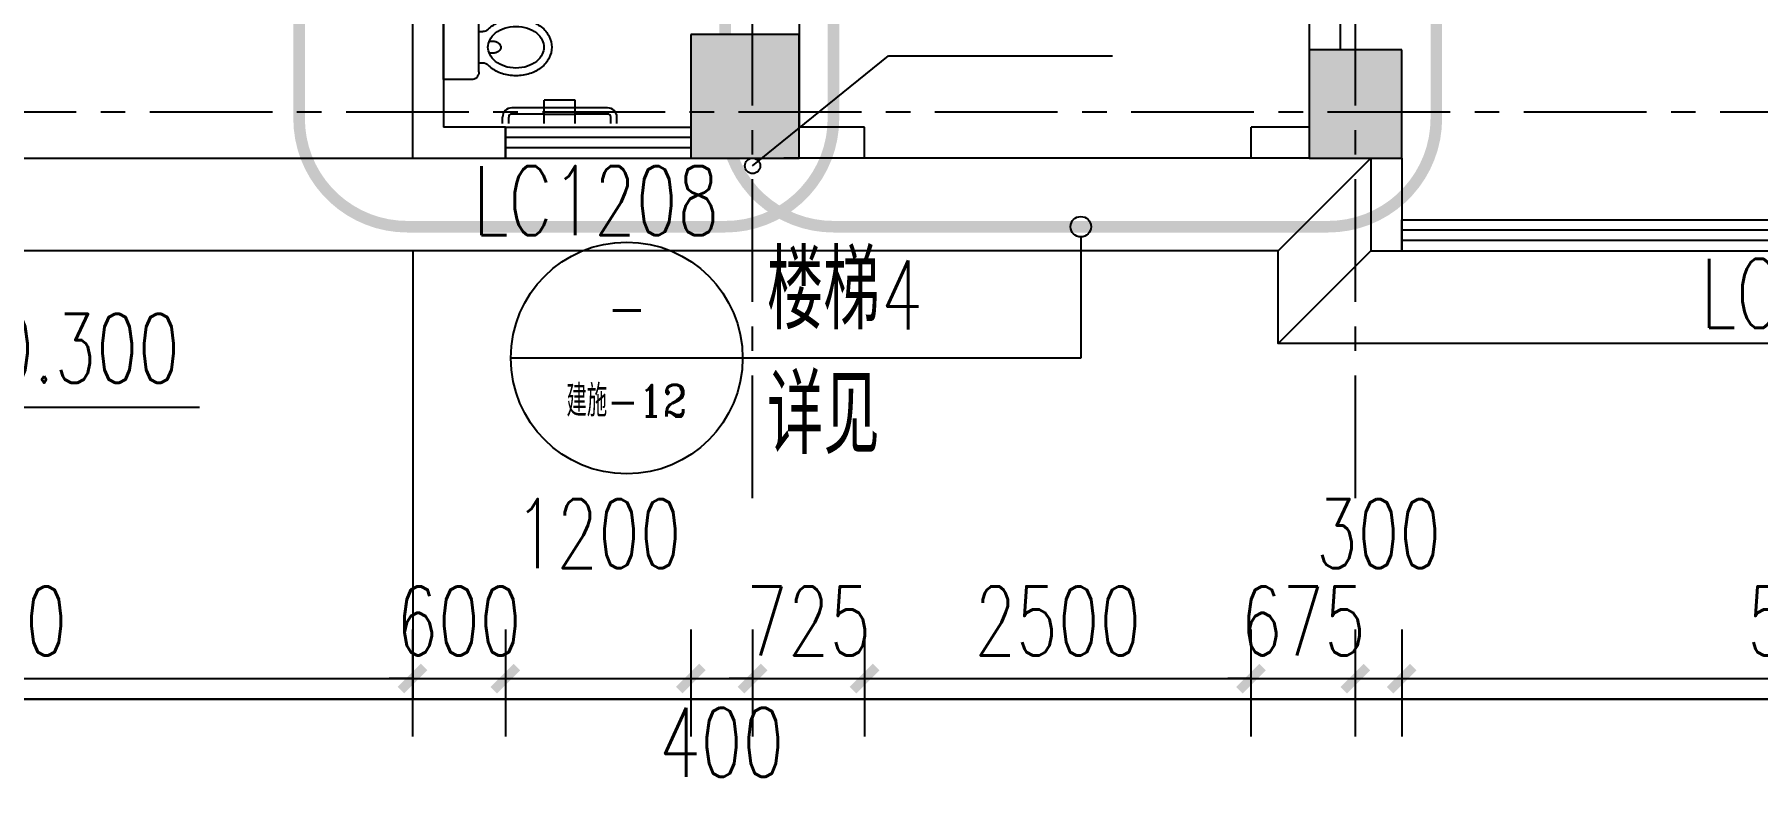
# Model space of a CAD drawing. Header units: millimetres. Extents: x -1048436 to -185795, y -983427 to 400387.
# Drawn here: x -744059 to -732911, y -449587 to -444617 of the extents above; entities that cross this region are included whole.
import ezdxf
from ezdxf.enums import TextEntityAlignment as Align

# ---------------------------------------------------------------- set-up
doc = ezdxf.new("R2010")
doc.units = ezdxf.units.MM
doc.header["$LTSCALE"] = 500
for name, pattern in [('DASH', [0.35, 0.25, -0.1]), ('HIDDEN2', [0.1875, 0.125, -0.0625]), ('一层轴网$0$CENTER', [50.8, 31.75, -6.35, 6.35, -6.35])]:
    doc.linetypes.add(name, pattern=pattern)
for name, color, linetype in [('COLUMN', 254, 'Continuous'), ('DIM_IDEN', 3, 'Continuous'), ('DIM_LEAD', 3, 'Continuous'), ('PUB_DIM', 3, 'Continuous'), ('PUB_HATCH', 8, 'Continuous'), ('PUB_TEXT', 7, 'Continuous'), ('WINDOW', 4, 'Continuous'), ('WINDOW_TEXT', 7, 'Continuous'), ('一层轴网$0$建-轴线', 1, '一层轴网$0$CENTER'), ('体育场', 9, 'HIDDEN2'), ('建-墙', 254, 'Continuous'), ('建-屋面-排水沟落水口', 175, 'Continuous'), ('建-文字', 4, 'Continuous'), ('建-洁具', 55, 'Continuous'), ('建-符号', 13, 'Continuous'), ('建-符号-箭头', 13, 'Continuous'), ('景-平面-绿化填充', 56, 'Continuous')]:
    doc.layers.add(name, color=color, linetype=linetype)
doc.styles.add('_TCH_DIM', font='SIMPLEX', dxfattribs={"bigfont": 'GBCBIG'})
doc.styles.add('_TCH_DIM_T3', font='SIMPLEX', dxfattribs={"width": 0.705882, "bigfont": 'GBCBIG'})
doc.styles.add('_TCH_LABEL', font='COMPLEX', dxfattribs={"bigfont": 'GBCBIG'})
doc.styles.add('_TCH_WINDOW', font='SIMPLEX', dxfattribs={"height": 3.5, "bigfont": 'GBCBIG'})
doc.dimstyles.new('_TCH_ARCH&&150', dxfattribs={"dimtxt": 446.25, "dimasz": 150, "dimexe": 375, "dimexo": 450, "dimgap": 150, "dimtad": 1, "dimdec": 0, "dimzin": 0, "dimdsep": 46, "dimtxsty": '_TCH_DIM_T3', "dimblk": 'ARCHTICK', "dimcen": 0.09, "dimclrt": 7, "dimazin": 2, "dimtfac": 1, "dimtdec": 0, "dimtix": 1, "dimtmove": 2, "dimatfit": 3, "dimldrblk": 'ARCHTICK', "dimfxl": 1, "dimtolj": 1, "dimtzin": 0, "dimarcsym": 0})

# ---------------------------------------------------------------- blocks, each defined once
blk = doc.blocks.new('_LV5')
for p, q in [((210, 0), (-210, 0)), ((-210, 0), (-210, -180)), ((210, -180), (210, 0)), ((160, -230), (-160, -230)), ((-101, -230), (-101, -254)), ((101, -230), (101, -254))]:
    blk.add_line(p, q)
blk.add_lwpolyline([(-135, -469, 0.080312), (-123, -544, 0.089014), (-92, -602, 0.104918), (-46, -639, 0.119812), (0, -650, 0.119812), (46, -639, 0.104918), (92, -602, 0.089014), (123, -544, 0.080312), (135, -469, 0.080312), (123, -395, 0.089014), (92, -337, 0.104918), (46, -300, 0.119812), (0, -288, 0.119812), (-46, -300, 0.104918), (-92, -337, 0.089014), (-123, -395, 0.080312)], format="xyb", close=True)
for points in [[(-39, -318, 0.073567), (-36, -339, 0.084454), (-27, -356, 0.10642), (-14, -368, 0.129709), (0, -372, 0.129709), (14, -368, 0.10642), (27, -356, 0.084454), (36, -339, 0.073567), (39, -318, 0.073567), (36, -298, 0.014016), (35, -295, 0.10642)], [(-35, -295, 0.013578), (-36, -298, 0.073567), (-39, -318, 0.073567)]]:
    blk.add_lwpolyline(points, format="xyb")
for centre, radius, start, end in [((-160, -180), 50, 180, 270), ((160, -180), 50, 270, 0), ((52, -453), 235, 141.2863, 161.6333), ((20, -427), 194, 134.8144, 141.2863), ((-151, -254), 50, 314.8144, 0), ((151, -254), 50, 180, 225.2555), ((-20, -427), 194, 38.7137, 45.2555), ((-52, -453), 235, 18.3667, 38.7137), ((102, -469), 287, 161.6333, 180), ((-102, -469), 287, 0, 18.3667), ((102, -469), 287, 180, 198.3667), ((-102, -469), 287, 341.6333, 0), ((52, -486), 235, 198.3667, 218.7137), ((20, -512), 194, 218.7137, 242.6714), ((-20, -512), 194, 297.3286, 321.2863), ((-52, -486), 235, 321.2863, 341.6333), ((0, -551), 150, 242.6714, 270), ((0, -551), 150, 270, 297.3286)]:
    blk.add_arc(centre, radius, start, end)
blk = doc.blocks.new('fdhgh')
at = {"layer": '景-平面-绿化填充'}
h = blk.add_hatch(dxfattribs=at)
h.set_pattern_fill('GRASS', color=256, scale=500, style=0)
h.set_pattern_definition([(90, (-26937.1, -803185.1), (-997.7955, 997.7955), [264.5807, -1731.0102]), (45, (-26937.1, -803185.1), (-997.7962, 997.7962), [264.5807, -1146.5161]), (135, (-26937.1, -803185.1), (-997.7962, -997.7962), [264.5807, -1146.5161])])
edge = h.paths.add_edge_path()
edge.add_line((-1391918, -533384), (-1391918, -500074))
edge.add_line((-1391918, -500074), (-1392920, -492192))
edge.add_line((-1392920, -492192), (-1460021, -492192))
edge.add_line((-1460021, -492192), (-1460021, -494283))
edge.add_arc((-1458021, -494283), 2000, 180, 270)
edge.add_line((-1458021, -496283), (-1434821, -496283))
edge.add_line((-1434821, -496283), (-1434821, -501283))
edge.add_line((-1434821, -501283), (-1452821, -501283))
edge.add_line((-1452821, -501283), (-1452821, -499283))
edge.add_line((-1452821, -499283), (-1458021, -499283))
edge.add_arc((-1458021, -501283), 2000, 90, 180)
edge.add_line((-1460021, -501283), (-1460021, -502283))
edge.add_line((-1460021, -502283), (-1406458, -502283))
edge.add_line((-1406458, -502283), (-1405476, -509988))
edge.add_line((-1405476, -509988), (-1405271, -509962))
edge.add_arc((-1405406, -508971), 1000, 277.7235, 360)
edge.add_line((-1404406, -508971), (-1404666, -506861))
edge.add_line((-1404666, -506861), (-1395440, -505688))
edge.add_line((-1395440, -505688), (-1393762, -518881))
edge.add_line((-1393762, -518881), (-1399615, -519626))
edge.add_arc((-1399489, -520618), 1000, 97.2475, 187.2475)
edge.add_line((-1400481, -520744), (-1400418, -521240))
edge.add_line((-1400418, -521240), (-1393573, -520369))
edge.add_line((-1393573, -520369), (-1391918, -533384))
edge = h.paths.add_edge_path()
edge.add_line((-1460644, -592730), (-1436235, -592730))
edge.add_line((-1436235, -592730), (-1436235, -590271))
edge.add_line((-1436235, -590271), (-1440973, -590271))
edge.add_line((-1440973, -590271), (-1440973, -582660))
edge.add_line((-1440973, -582660), (-1449771, -582659))
edge.add_line((-1449771, -582659), (-1449771, -583259))
edge.add_line((-1449771, -583259), (-1463873, -583259))
edge.add_line((-1463873, -583259), (-1463873, -584960))
edge.add_line((-1463873, -584960), (-1474580, -584960))
edge.add_line((-1474580, -584960), (-1476321, -583426))
edge.add_line((-1476321, -583426), (-1476321, -574192))
edge.add_line((-1476321, -574192), (-1481371, -574192))
edge.add_line((-1481371, -574192), (-1481371, -577350))
edge.add_arc((-1472371, -577350), 9000, 180, 247.0886)
edge.add_line((-1475875, -585640), (-1464599, -590406))
edge.add_arc((-1467358, -599627), 9626, 45.7713, 73.3481, ccw=False)
at = {"layer": '体育场', "color": 251, "linetype": 'Continuous'}
for p, q in [((-1461919, -523282), (-1461919, -526183)), ((-1471673, -526183), (-1445254, -526183)), ((-1426673, -526183), (-1471673, -526183))]:
    blk.add_line(p, q, dxfattribs=at)
blk = doc.blocks.new('一层轴网')
at = {"layer": '一层轴网$0$建-轴线', "ltscale": 0.05}
blk.add_line((-2650, 59976.4), (54751.3, 59976.4), dxfattribs=at)
for points in [[(13950, 57476.4), (13950, 82276.4)], [(17850, 57476.4), (17850, 82276.4)]]:
    blk.add_lwpolyline(points, dxfattribs=at)
blk = doc.blocks.new('A$C06EE1D4D')
at = {"layer": 'DIM_LEAD'}
for p, q in [((82407, 95051), (83286, 95763)), ((83286, 95763), (84736, 95763))]:
    blk.add_line(p, q, dxfattribs=at)
at = {"layer": '建-屋面-排水沟落水口'}
blk.add_circle((82407, 95051), 50, dxfattribs=at)
blk = doc.blocks.new('_ArchTick')
at = {"color": 0, "linetype": 'ByBlock', "const_width": 0.4}
blk.add_lwpolyline([(-0.5, -0.5), (0.5, 0.5)], dxfattribs=at)
blk = doc.blocks.new('*D2010')
at = {"layer": 'Defpoints', "color": 0, "transparency": 16777216}
for p in [(-747163, -448018), (-741613, -448018), (-741613, -448785)]:
    blk.add_point(p, dxfattribs=at)
at = {"layer": 'PUB_DIM', "color": 0, "lineweight": -2, "transparency": 16777216}
for p, q in [((-747163, -448468), (-747163, -449160)), ((-741613, -448468), (-741613, -449160)), ((-747163, -448785), (-741613, -448785))]:
    blk.add_line(p, q, dxfattribs=at)
at = {"layer": 'PUB_DIM', "color": 0, "lineweight": -2, "transparency": 16777216, "xscale": 150, "yscale": 150, "zscale": 150, "rotation": 180}
blk.add_blockref('_ArchTick', (-747163, -448785), dxfattribs=at)
at = {"layer": 'PUB_DIM', "color": 0, "lineweight": -2, "transparency": 16777216, "xscale": 150, "yscale": 150, "zscale": 150}
blk.add_blockref('_ArchTick', (-741613, -448785), dxfattribs=at)
at = {"layer": 'PUB_DIM', "color": 7, "transparency": 16777216, "insert": (-744388, -448412), "char_height": 446.2, "attachment_point": 5, "style": '_TCH_DIM_T3'}
blk.add_mtext('\\A1;5550', dxfattribs=at)
blk = doc.blocks.new('*D2011')
at = {"layer": 'Defpoints', "color": 0, "transparency": 16777216}
for p in [(-741613, -448018), (-741012, -448018), (-741012, -448785)]:
    blk.add_point(p, dxfattribs=at)
at = {"layer": 'PUB_DIM', "color": 0, "lineweight": -2, "transparency": 16777216}
for p, q in [((-741613, -448468), (-741613, -449160)), ((-741012, -448468), (-741012, -449160)), ((-741613, -448785), (-741763, -448785)), ((-741613, -448785), (-741012, -448785)), ((-741012, -448785), (-740862, -448785))]:
    blk.add_line(p, q, dxfattribs=at)
at = {"layer": 'PUB_DIM', "color": 0, "lineweight": -2, "transparency": 16777216, "xscale": 150, "yscale": 150, "zscale": 150}
blk.add_blockref('_ArchTick', (-741613, -448785), dxfattribs=at)
at = {"layer": 'PUB_DIM', "color": 0, "lineweight": -2, "transparency": 16777216, "xscale": 150, "yscale": 150, "zscale": 150, "rotation": 180}
blk.add_blockref('_ArchTick', (-741012, -448785), dxfattribs=at)
at = {"layer": 'PUB_DIM', "color": 7, "transparency": 16777216, "insert": (-741313, -448412), "char_height": 446.2, "attachment_point": 5, "style": '_TCH_DIM_T3'}
blk.add_mtext('\\A1;600', dxfattribs=at)
blk = doc.blocks.new('*D2012')
at = {"layer": 'Defpoints', "color": 0, "transparency": 16777216}
for p in [(-741012, -448018), (-739812, -448018), (-739812, -448785)]:
    blk.add_point(p, dxfattribs=at)
at = {"layer": 'PUB_DIM', "color": 0, "lineweight": -2, "transparency": 16777216}
for p, q in [((-741012, -448468), (-741012, -449160)), ((-739812, -448468), (-739812, -449160)), ((-741012, -448785), (-739812, -448785))]:
    blk.add_line(p, q, dxfattribs=at)
at = {"layer": 'PUB_DIM', "color": 0, "lineweight": -2, "transparency": 16777216, "xscale": 150, "yscale": 150, "zscale": 150, "rotation": 180}
blk.add_blockref('_ArchTick', (-741012, -448785), dxfattribs=at)
at = {"layer": 'PUB_DIM', "color": 0, "lineweight": -2, "transparency": 16777216, "xscale": 150, "yscale": 150, "zscale": 150}
blk.add_blockref('_ArchTick', (-739812, -448785), dxfattribs=at)
at = {"layer": 'PUB_DIM', "color": 7, "transparency": 16777216, "insert": (-740412, -447847), "char_height": 446.2, "attachment_point": 5, "style": '_TCH_DIM_T3'}
blk.add_mtext('\\A1;1200', dxfattribs=at)
blk = doc.blocks.new('*D2013')
at = {"layer": 'Defpoints', "color": 0, "transparency": 16777216}
for p in [(-739812, -448018), (-739413, -448018), (-739413, -448785)]:
    blk.add_point(p, dxfattribs=at)
at = {"layer": 'PUB_DIM', "color": 0, "lineweight": -2, "transparency": 16777216}
for p, q in [((-739812, -448468), (-739812, -449160)), ((-739413, -448468), (-739413, -449160)), ((-739812, -448785), (-739413, -448785))]:
    blk.add_line(p, q, dxfattribs=at)
at = {"layer": 'PUB_DIM', "color": 0, "lineweight": -2, "transparency": 16777216, "xscale": 150, "yscale": 150, "zscale": 150, "rotation": 180}
blk.add_blockref('_ArchTick', (-739812, -448785), dxfattribs=at)
at = {"layer": 'PUB_DIM', "color": 0, "lineweight": -2, "transparency": 16777216, "xscale": 150, "yscale": 150, "zscale": 150}
blk.add_blockref('_ArchTick', (-739413, -448785), dxfattribs=at)
at = {"layer": 'PUB_DIM', "color": 7, "transparency": 16777216, "insert": (-739613, -449197), "char_height": 446.2, "attachment_point": 5, "style": '_TCH_DIM_T3'}
blk.add_mtext('\\A1;400', dxfattribs=at)
blk = doc.blocks.new('*D2014')
at = {"layer": 'Defpoints', "color": 0, "transparency": 16777216}
for p in [(-739413, -448018), (-738688, -448018), (-738688, -448785)]:
    blk.add_point(p, dxfattribs=at)
at = {"layer": 'PUB_DIM', "color": 0, "lineweight": -2, "transparency": 16777216}
for p, q in [((-739413, -448468), (-739413, -449160)), ((-738688, -448468), (-738688, -449160)), ((-739413, -448785), (-739563, -448785)), ((-739413, -448785), (-738688, -448785)), ((-738688, -448785), (-738538, -448785))]:
    blk.add_line(p, q, dxfattribs=at)
at = {"layer": 'PUB_DIM', "color": 0, "lineweight": -2, "transparency": 16777216, "xscale": 150, "yscale": 150, "zscale": 150}
blk.add_blockref('_ArchTick', (-739413, -448785), dxfattribs=at)
at = {"layer": 'PUB_DIM', "color": 0, "lineweight": -2, "transparency": 16777216, "xscale": 150, "yscale": 150, "zscale": 150, "rotation": 180}
blk.add_blockref('_ArchTick', (-738688, -448785), dxfattribs=at)
at = {"layer": 'PUB_DIM', "color": 7, "transparency": 16777216, "insert": (-739050, -448412), "char_height": 446.2, "attachment_point": 5, "style": '_TCH_DIM_T3'}
blk.add_mtext('\\A1;725', dxfattribs=at)
blk = doc.blocks.new('*D2015')
at = {"layer": 'Defpoints', "color": 0, "transparency": 16777216}
for p in [(-738688, -448018), (-736188, -448018), (-736188, -448785)]:
    blk.add_point(p, dxfattribs=at)
at = {"layer": 'PUB_DIM', "color": 0, "lineweight": -2, "transparency": 16777216}
for p, q in [((-738688, -448468), (-738688, -449160)), ((-736188, -448468), (-736188, -449160)), ((-738688, -448785), (-736188, -448785))]:
    blk.add_line(p, q, dxfattribs=at)
at = {"layer": 'PUB_DIM', "color": 0, "lineweight": -2, "transparency": 16777216, "xscale": 150, "yscale": 150, "zscale": 150, "rotation": 180}
blk.add_blockref('_ArchTick', (-738688, -448785), dxfattribs=at)
at = {"layer": 'PUB_DIM', "color": 0, "lineweight": -2, "transparency": 16777216, "xscale": 150, "yscale": 150, "zscale": 150}
blk.add_blockref('_ArchTick', (-736188, -448785), dxfattribs=at)
at = {"layer": 'PUB_DIM', "color": 7, "transparency": 16777216, "insert": (-737438, -448412), "char_height": 446.2, "attachment_point": 5, "style": '_TCH_DIM_T3'}
blk.add_mtext('\\A1;2500', dxfattribs=at)
blk = doc.blocks.new('*D2016')
at = {"layer": 'Defpoints', "color": 0, "transparency": 16777216}
for p in [(-736188, -448018), (-735513, -448018), (-735513, -448785)]:
    blk.add_point(p, dxfattribs=at)
at = {"layer": 'PUB_DIM', "color": 0, "lineweight": -2, "transparency": 16777216}
for p, q in [((-736188, -448468), (-736188, -449160)), ((-735513, -448468), (-735513, -449160)), ((-736188, -448785), (-736338, -448785)), ((-736188, -448785), (-735513, -448785)), ((-735513, -448785), (-735363, -448785))]:
    blk.add_line(p, q, dxfattribs=at)
at = {"layer": 'PUB_DIM', "color": 0, "lineweight": -2, "transparency": 16777216, "xscale": 150, "yscale": 150, "zscale": 150}
blk.add_blockref('_ArchTick', (-736188, -448785), dxfattribs=at)
at = {"layer": 'PUB_DIM', "color": 0, "lineweight": -2, "transparency": 16777216, "xscale": 150, "yscale": 150, "zscale": 150, "rotation": 180}
blk.add_blockref('_ArchTick', (-735513, -448785), dxfattribs=at)
at = {"layer": 'PUB_DIM', "color": 7, "transparency": 16777216, "insert": (-735850, -448412), "char_height": 446.2, "attachment_point": 5, "style": '_TCH_DIM_T3'}
blk.add_mtext('\\A1;675', dxfattribs=at)
blk = doc.blocks.new('*D2017')
at = {"layer": 'Defpoints', "color": 0, "transparency": 16777216}
for p in [(-735513, -448018), (-735213, -448018), (-735213, -448785)]:
    blk.add_point(p, dxfattribs=at)
at = {"layer": 'PUB_DIM', "color": 0, "lineweight": -2, "transparency": 16777216}
for p, q in [((-735513, -448468), (-735513, -449160)), ((-735213, -448468), (-735213, -449160)), ((-735513, -448785), (-735213, -448785))]:
    blk.add_line(p, q, dxfattribs=at)
at = {"layer": 'PUB_DIM', "color": 0, "lineweight": -2, "transparency": 16777216, "xscale": 150, "yscale": 150, "zscale": 150, "rotation": 180}
blk.add_blockref('_ArchTick', (-735513, -448785), dxfattribs=at)
at = {"layer": 'PUB_DIM', "color": 0, "lineweight": -2, "transparency": 16777216, "xscale": 150, "yscale": 150, "zscale": 150}
blk.add_blockref('_ArchTick', (-735213, -448785), dxfattribs=at)
at = {"layer": 'PUB_DIM', "color": 7, "transparency": 16777216, "insert": (-735363, -447847), "char_height": 446.2, "attachment_point": 5, "style": '_TCH_DIM_T3'}
blk.add_mtext('\\A1;300', dxfattribs=at)
blk = doc.blocks.new('*D2018')
at = {"layer": 'Defpoints', "color": 0, "transparency": 16777216}
for p in [(-735213, -448018), (-729663, -448018), (-729663, -448785)]:
    blk.add_point(p, dxfattribs=at)
at = {"layer": 'PUB_DIM', "color": 0, "lineweight": -2, "transparency": 16777216}
for p, q in [((-735213, -448468), (-735213, -449160)), ((-729663, -448468), (-729663, -449160)), ((-735213, -448785), (-729663, -448785))]:
    blk.add_line(p, q, dxfattribs=at)
at = {"layer": 'PUB_DIM', "color": 0, "lineweight": -2, "transparency": 16777216, "xscale": 150, "yscale": 150, "zscale": 150, "rotation": 180}
blk.add_blockref('_ArchTick', (-735213, -448785), dxfattribs=at)
at = {"layer": 'PUB_DIM', "color": 0, "lineweight": -2, "transparency": 16777216, "xscale": 150, "yscale": 150, "zscale": 150}
blk.add_blockref('_ArchTick', (-729663, -448785), dxfattribs=at)
at = {"layer": 'PUB_DIM', "color": 7, "transparency": 16777216, "insert": (-732438, -448412), "char_height": 446.2, "attachment_point": 5, "style": '_TCH_DIM_T3'}
blk.add_mtext('\\A1;5550', dxfattribs=at)
blk = doc.blocks.new('$TCHSYS$WIN2D')
for p, q in [((-0.5, 0.5), (0.5, 0.5)), ((-0.5, 0.5), (-0.5, -0.5)), ((0.5, 0.5), (0.5, -0.5)), ((0.5, 0.1667), (-0.5, 0.1667)), ((0.5, -0.1667), (-0.5, -0.1667)), ((-0.5, -0.5), (0.5, -0.5))]:
    blk.add_line(p, q)

msp = doc.modelspace()

# ---------------------------------------------------------------- hatches: boundary and pattern name
at = {"layer": 'PUB_HATCH'}
for points in [[(-739811.4, -444617.4), (-739811.4, -445417.4), (-739111.4, -445417.4), (-739111.4, -444617.4)], [(-735811.4, -444717.4), (-735811.4, -445417.4), (-735211.4, -445417.4), (-735211.4, -444717.4)]]:
    msp.add_hatch(color=256, dxfattribs=at).paths.add_polyline_path(points)

# ---------------------------------------------------------------- linework, layer by layer
for p, q in [((-747211.1, -445417.5), (-741612.7, -445417.5)), ((-736187.7, -445417.5), (-738687.7, -445417.5))]:
    msp.add_line(p, q)
at = {"layer": 'COLUMN'}
for p, q in [((-739811.4, -444617.4), (-739811.4, -445417.4)), ((-739111.4, -444617.4), (-739811.4, -444617.4)), ((-739111.4, -445417.4), (-739111.4, -444617.4)), ((-735811.4, -444717.4), (-735811.4, -445417.4)), ((-735211.4, -444717.4), (-735811.4, -444717.4)), ((-735211.4, -445417.4), (-735211.4, -444717.4)), ((-739811.4, -445417.4), (-739111.4, -445417.4)), ((-735811.4, -445417.4), (-735211.4, -445417.4))]:
    msp.add_line(p, q, dxfattribs=at)
at = {"layer": 'DIM_IDEN'}
for p, q in [((-737289.1, -445927.5), (-737289.1, -446710.8)), ((-739476.9, -446710.8), (-740976.9, -446710.8)), ((-737289.1, -446710.8), (-739476.9, -446710.8))]:
    msp.add_line(p, q, dxfattribs=at)
for centre, radius in [((-737289.1, -445861.3), 66.2), ((-740226.9, -446710.8), 750)]:
    msp.add_circle(centre, radius, dxfattribs=at)
at = {"layer": '建-墙'}
for p, q in [((-735811.1, -438917.4), (-735811.1, -444717.4)), ((-735611.1, -438917.4), (-735611.1, -444717.4)), ((-741612.7, -441817.5), (-741612.7, -445417.5)), ((-739111.1, -441817.5), (-739111.1, -445217.5)), ((-741412.7, -441917.5), (-741412.7, -445217.5)), ((-741011.4, -445217.5), (-741412.7, -445217.5)), ((-741011.4, -445417.5), (-741011.4, -445217.5)), ((-738687.7, -445217.5), (-739111.1, -445217.5)), ((-738687.7, -445417.5), (-738687.7, -445217.5)), ((-735811.4, -445217.5), (-736187.7, -445217.5)), ((-736187.7, -445417.5), (-736187.7, -445217.5)), ((-741612.7, -445417.5), (-741011.4, -445417.5)), ((-739811.4, -445417.4), (-739811.4, -445417.5)), ((-739811.4, -445417.5), (-739211.1, -445417.5)), ((-738687.7, -445417.5), (-739211.1, -445417.5)), ((-735811.1, -445417.5), (-736187.7, -445417.5)), ((-735412.7, -445417.4), (-735412.7, -446017.6)), ((-735212.7, -445417.4), (-735212.7, -445817.6)), ((-735212.7, -446017.6), (-735212.7, -445817.6)), ((-735412.7, -446017.6), (-735212.7, -446017.6))]:
    msp.add_line(p, q, dxfattribs=at)
at = {"layer": '建-屋面-排水沟落水口'}
for p, q in [((-736012.7, -446017.6), (-735412.7, -445417.6)), ((-735412.7, -446017.6), (-736012.7, -446617.6))]:
    msp.add_line(p, q, dxfattribs=at)
msp.add_lwpolyline([(-705569.6, -474662.8, 0.1556923), (-702611.7, -465394.9), (-702611, -446617.8), (-708562.7, -446617.6), (-708562.7, -446017.6), (-713262.7, -446017.6), (-713262.7, -446617.6), (-723712.7, -446617.6), (-723712.7, -446017.6), (-728862.7, -446017.5), (-728862.7, -446617.5), (-736012.7, -446617.6), (-736012.7, -446017.6), (-747212.4, -446017.5)], format="xyb", dxfattribs=at)
at = {"layer": '建-洁具'}
for p, q in [((-740760.6, -445092.5, 0), (-740970.6, -445092.5, 0)), ((-740760.6, -445132.5, 0), (-740970.6, -445132.5, 0)), ((-740760.6, -445192.5, 0), (-740760.6, -445042.5, 0)), ((-740560.6, -445042.5, 0), (-740760.6, -445042.5, 0)), ((-740560.6, -445092.5, 0), (-740760.6, -445092.5, 0)), ((-740760.6, -445132.5, 0), (-740560.6, -445132.5, 0)), ((-740560.6, -445192.5, 0), (-740560.6, -445042.5, 0)), ((-740350.6, -445092.5, 0), (-740560.6, -445092.5, 0)), ((-740350.6, -445132.5, 0), (-740560.6, -445132.5, 0)), ((-741030.6, -445192.5, 0), (-741030.6, -445152.5, 0)), ((-740990.6, -445192.5, 0), (-740990.6, -445152.5, 0)), ((-740330.6, -445192.5, 0), (-740330.6, -445152.5, 0)), ((-740290.6, -445192.5, 0), (-740290.6, -445152.5, 0))]:
    msp.add_line(p, q, dxfattribs=at)
for centre, radius, start, end in [((-740970.6, -445152.5, 0), 60, 90.0007, 180.00071), ((-740970.6, -445152.5, 0), 20, 90.0007, 180.00071), ((-740350.6, -445152.5, 0), 60, 0.00071, 90.0007), ((-740350.6, -445152.5, 0), 20, 0.00071, 90.0007)]:
    msp.add_arc(centre, radius, start, end, dxfattribs=at)
at = {"layer": '建-符号'}
msp.add_line((-745441.1, -447028.8), (-742990.1, -447028.8), dxfattribs=at)
at = {"layer": '建-符号-箭头', "linetype": 'DASH', "ltscale": 2, "const_width": 75}
for points in [[(-739589.3, -437913.2, -0.4142136), (-738889.3, -437213.2), (-735688.9, -437213.2, -0.4142136), (-734988.9, -437913.2), (-734988.9, -445161.3, -0.4142136), (-735688.9, -445861.3), (-738889.3, -445861.3, -0.4142136), (-739589.3, -445161.3)], [(-742346.5, -441764.5, -0.4142136), (-741646.5, -441064.5), (-739589.3, -441064.5, -0.4142136), (-738889.3, -441764.5), (-738889.3, -445161.3, -0.4142136), (-739589.3, -445861.3), (-741646.5, -445861.3, -0.4142136), (-742346.5, -445161.3)]]:
    msp.add_lwpolyline(points, format="xyb", close=True, dxfattribs=at)

# ---------------------------------------------------------------- block references
for name, p in [('fdhgh', (720308.8, 77265.7)), ('一层轴网', (-753362.7, -505094)), ('A$C06EE1D4D', (-821819.6, -540518.5))]:
    msp.add_blockref(name, p)
at = {"layer": 'WINDOW'}
ref = msp.add_blockref('$TCHSYS$WIN2D', (-740411.4, -445317.5), dxfattribs=dict(at, xscale=-1200, yscale=-200, zscale=-1200, rotation=180))
ref.add_attrib('A', 'LC1208', (-741221.4, -445915.7), dxfattribs={"layer": 'WINDOW_TEXT', "height": 446.25, "style": '_TCH_WINDOW', "width": 0.705882})
ref = msp.add_blockref('$TCHSYS$WIN2D', (-732437.7, -445917.6), dxfattribs=dict(at, xscale=-5550, yscale=-200, zscale=-5550, rotation=180))
ref.add_attrib('A', 'LC5630', (-733277.7, -446515.7), dxfattribs={"layer": 'WINDOW_TEXT', "height": 446.25, "style": '_TCH_WINDOW', "width": 0.705882})
at = {"layer": '建-洁具', "xscale": -1, "rotation": 90}
msp.add_blockref('_LV5', (-741412.7, -444699.9, 0), dxfattribs=at)

# ---------------------------------------------------------------- texts
at = {"layer": 'PUB_TEXT', "style": '_TCH_DIM'}
for s, p in [('楼梯', (-739319.4, -446525.3)), ('详见', (-739319.4, -447331.8))]:
    msp.add_text(s, height=506.38, dxfattribs=at).set_placement(p)
at = {"layer": 'PUB_TEXT', "style": '_TCH_DIM', "width": 0.705882}
msp.add_text('4', height=446.2, dxfattribs=at).set_placement((-738582.2, -446525.3))
at = {"layer": 'PUB_TEXT', "style": '_TCH_LABEL'}
for s, height, width, p, p2 in [('-', 391.5, 0.777778, (-740357.4, -446572), (-740096.4, -446572)), ('建施-12', 204.58, 0.947735, (-740616.6, -447089.8), (-739837.2, -447089.8))]:
    msp.add_text(s, height=height, dxfattribs=dict(at, width=width)).set_placement(p, p2, align=Align.FIT)
at = {"layer": '建-文字', "style": '_TCH_DIM', "width": 0.705882}
msp.add_text('-0.300', height=446.25, dxfattribs=at).set_placement((-744685.1, -446871.3))

# ---------------------------------------------------------------- dimensions: what is measured, and where the dimension line sits
at = {"layer": 'PUB_DIM'}
for base, p1, p2, picture, middle in [((-739812.4, -448784.7), (-741012.4, -448018.3), (-739812.4, -448018.3), '*D2012', (-740412.2, -447847.2)), ((-735212.7, -448784.7), (-735512.7, -448018.3), (-735212.7, -448018.3), '*D2017', (-735362.7, -447847.2)), ((-739412.7, -448784.7), (-739812.4, -448018.3), (-739412.7, -448018.3), '*D2013', (-739612.5, -449197.2))]:
    dim = msp.add_linear_dim(base=base, p1=p1, p2=p2, angle=0, dimstyle='_TCH_ARCH&&150', dxfattribs=at)
    dim.commit()
    dim.dimension.update_dxf_attribs({"geometry": picture, "text_midpoint": middle, "dimtype": 129})
for p1, p2, picture, middle in [((-747162.7, -448018.3), (-741612.7, -448018.3), '*D2010', (-744387.7, -448411.6)), ((-741612.7, -448018.3), (-741012.4, -448018.3), '*D2011', (-741312.5, -448411.6)), ((-739412.7, -448018.3), (-738687.7, -448018.3), '*D2014', (-739050.2, -448411.6)), ((-738687.7, -448018.3), (-736187.7, -448018.3), '*D2015', (-737437.7, -448411.6)), ((-736187.7, -448018.3), (-735512.7, -448018.3), '*D2016', (-735850.2, -448411.6)), ((-735212.7, -448018.3), (-729662.7, -448018.3), '*D2018', (-732437.7, -448411.6))]:
    dim = msp.add_aligned_dim(p1=p1, p2=p2, distance=-766.4, dimstyle='_TCH_ARCH&&150', dxfattribs=at)
    dim.commit()
    dim.dimension.update_dxf_attribs({"geometry": picture, "text_midpoint": middle})

doc.saveas('drawing.dxf')
